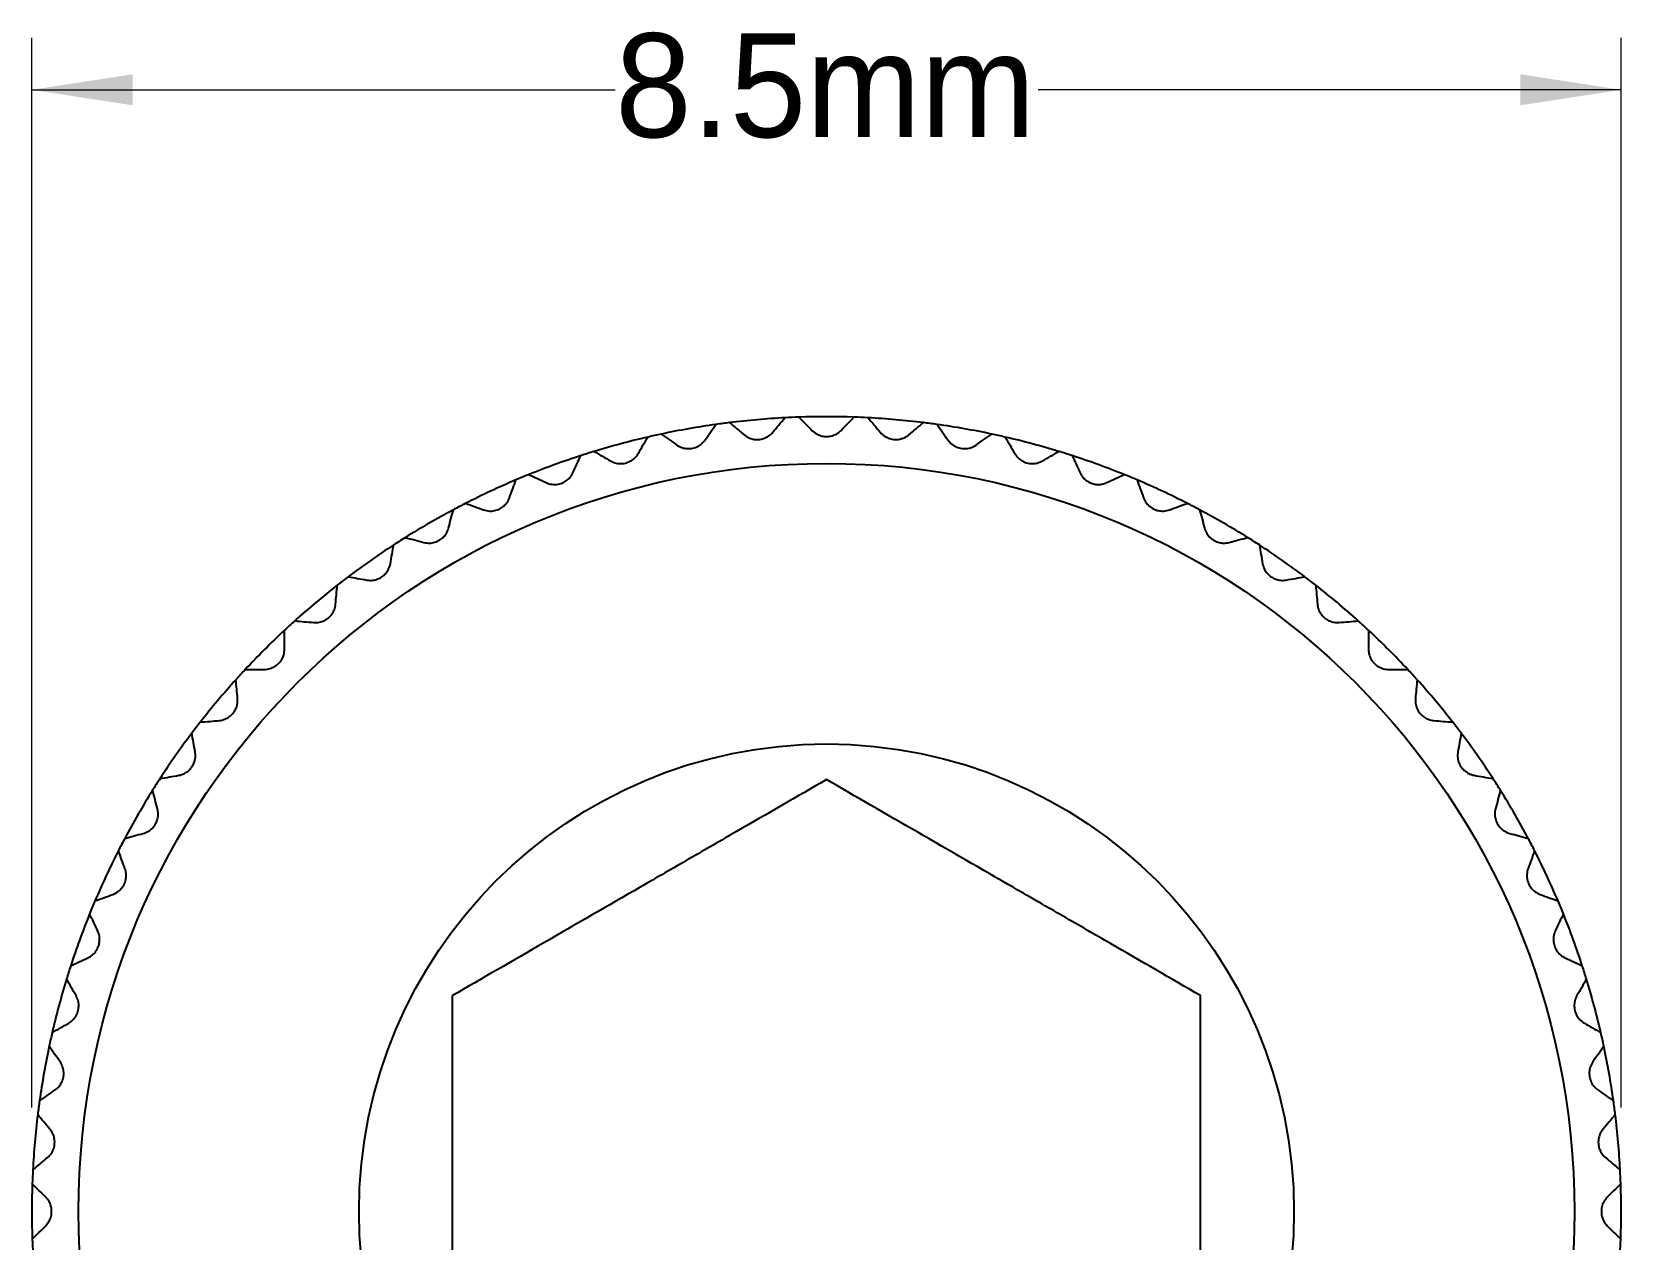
# Model space of a CAD drawing. Header units: millimetres. Extents: x 1.1 to 47.7, y 1.1 to 36.6.
# Drawn here: x 6.43 to 14.93, y 16.63 to 23.08 of the extents above; entities that cross this region are included whole.
import ezdxf

# ---------------------------------------------------------------- set-up
doc = ezdxf.new("R2010")
doc.units = ezdxf.units.MM
doc.header["$LTSCALE"] = 0.17487
doc.linetypes.add('SLD-Solid', pattern=[0])
doc.styles.add('SLDTEXTSTYLE0', font='ARIAL.TTF', dxfattribs={"width": 0.948})
doc.dimstyles.new('SLDDIMSTYLE1', dxfattribs={"dimtxt": 0.538946, "dimasz": 0.538946, "dimexe": 0, "dimexo": 0.0625, "dimgap": 0.134737, "dimtad": 0, "dimtih": 1, "dimtoh": 1, "dimdec": 3, "dimrnd": 1e-09, "dimzin": 12, "dimdsep": 46, "dimtxsty": 'SLDTEXTSTYLE0', "dimsah": 1, "dimcen": 0.09, "dimadec": 0, "dimazin": 3, "dimtfac": 1, "dimtdec": 3, "dimtofl": 0, "dimtmove": 0, "dimatfit": 3, "dimfxl": 0, "dimfrac": 2, "dimtolj": 1, "dimtzin": 12, "dimarcsym": 0})

# ---------------------------------------------------------------- blocks, each defined once
blk = doc.blocks.new('_D_1')
at = {"color": 7, "linetype": 'SLD-Solid', "lineweight": 0}
for p, q in [((6.4261, 17.3291), (6.4261, 23.0497)), ((14.9261, 17.3291), (14.9261, 23.0497)), ((6.4261, 22.7721), (9.546, 22.7721)), ((14.9261, 22.7721), (11.808, 22.7721))]:
    blk.add_line(p, q, dxfattribs=at)
at = {"color": 7, "linetype": 'SLD-Solid', "lineweight": 18}
for points in [[(6.4261, 22.7721), (6.965, 22.6892), (6.965, 22.855)], [(14.9261, 22.7721), (14.3871, 22.855), (14.3871, 22.6892)]]:
    blk.add_solid(points, dxfattribs=at)
at = {"color": 7, "linetype": 'SLD-Solid', "lineweight": 18, "insert": (9.546, 23.074), "char_height": 0.55521, "attachment_point": 1, "style": 'SLDTEXTSTYLE0'}
blk.add_mtext('8.5mm', dxfattribs=at)

msp = doc.modelspace()

# ---------------------------------------------------------------- linework, layer by layer
at = {"color": 7, "linetype": 'SLD-Solid', "lineweight": 25}
for radius in [4, 2.5]:
    msp.add_circle((10.6761, 16.7739), radius, dxfattribs=at)
for start, end in [(93, 97), (92, 93), (88, 92), (87, 88), (83, 87), (103, 107), (102, 103), (98, 102), (97, 98), (82, 83), (78, 82), (77, 78), (73, 77), (107, 108), (72, 73), (108, 112), (68, 72), (113, 117), (112, 113), (67, 68), (63, 67), (118, 122), (117, 118), (62, 63), (58, 62), (123, 127), (122, 123), (57, 58), (53, 57), (127, 128), (52, 53), (128, 132), (48, 52), (132, 133), (47, 48), (133, 137), (43, 47), (137, 138), (42, 43), (138, 142), (38, 42), (142, 143), (37, 38), (143, 147), (33, 37), (147, 148), (32, 33), (148, 152), (28, 32), (153, 157), (152, 153), (27, 28), (23, 27), (158, 162), (157, 158), (22, 23), (18, 22), (162, 163), (17, 18), (163, 167), (13, 17), (167, 168), (12, 13), (168, 172), (8, 12), (172, 173), (7, 8), (173, 177), (3, 7), (178, 182), (177, 178), (2, 3), (358, 2), (182, 183), (357, 358)]:
    msp.add_arc((10.6761, 16.7739), 4.25, start, end, dxfattribs=at)
for points in [[(10.3881, 20.94), (10.41, 20.9661), (10.4319, 20.9921), (10.4536, 21.0181)], [(10.5277, 21.0213), (10.5517, 20.9973), (10.5757, 20.9733), (10.5998, 20.9492)], [(10.7523, 20.9492), (10.7764, 20.9733), (10.8004, 20.9973), (10.8244, 21.0213)], [(10.8985, 21.0181), (10.9203, 20.9921), (10.9421, 20.9661), (10.964, 20.94)], [(9.6691, 20.8267), (9.6861, 20.8562), (9.7031, 20.8856), (9.72, 20.915)], [(9.7924, 20.931), (9.8202, 20.9116), (9.848, 20.8921), (9.8759, 20.8725)], [(10.0261, 20.899), (10.0457, 20.9269), (10.0651, 20.9548), (10.0846, 20.9825)], [(10.1581, 20.9922), (10.1841, 20.9704), (10.2101, 20.9486), (10.2362, 20.9267)], [(11.1159, 20.9267), (11.142, 20.9486), (11.1681, 20.9704), (11.194, 20.9922)], [(11.2676, 20.9825), (11.287, 20.9548), (11.3065, 20.9269), (11.326, 20.899)], [(11.4762, 20.8725), (11.5041, 20.8921), (11.5319, 20.9116), (11.5597, 20.931)], [(11.6321, 20.915), (11.6491, 20.8856), (11.666, 20.8562), (11.6831, 20.8267)], [(9.4335, 20.8382), (9.4628, 20.8212), (9.4923, 20.8042), (9.5218, 20.7872)], [(11.8304, 20.7872), (11.8599, 20.8042), (11.8893, 20.8212), (11.9186, 20.8382)], [(9.3197, 20.7235), (9.3341, 20.7544), (9.3484, 20.7852), (9.3627, 20.8159)], [(11.9894, 20.8159), (12.0037, 20.7852), (12.0181, 20.7544), (12.0325, 20.7235)], [(8.9806, 20.5902), (8.9923, 20.6223), (9.0039, 20.6542), (9.0155, 20.686)], [(9.084, 20.7144), (9.1147, 20.7001), (9.1455, 20.6857), (9.1764, 20.6713)], [(12.1758, 20.6713), (12.2066, 20.6857), (12.2374, 20.7001), (12.2681, 20.7144)], [(12.3367, 20.686), (12.3483, 20.6542), (12.3599, 20.6223), (12.3715, 20.5902)], [(8.6544, 20.428), (8.6633, 20.4609), (8.672, 20.4937), (8.6808, 20.5264)], [(8.7466, 20.5607), (8.7785, 20.5491), (8.8104, 20.5375), (8.8424, 20.5258)], [(12.5097, 20.5258), (12.5418, 20.5375), (12.5737, 20.5491), (12.6055, 20.5607)], [(12.6713, 20.5264), (12.6801, 20.4937), (12.6889, 20.4609), (12.6977, 20.428)], [(8.3437, 20.2378), (8.3496, 20.2714), (8.3555, 20.3049), (8.3614, 20.3382)], [(8.4239, 20.3781), (8.4566, 20.3693), (8.4895, 20.3605), (8.5224, 20.3517)], [(12.8298, 20.3517), (12.8627, 20.3605), (12.8955, 20.3693), (12.9282, 20.3781)], [(12.9908, 20.3382), (12.9967, 20.3049), (13.0026, 20.2714), (13.0085, 20.2378)], [(8.1184, 20.1681), (8.1517, 20.1622), (8.1852, 20.1563), (8.2187, 20.1504)], [(13.1334, 20.1504), (13.1669, 20.1563), (13.2004, 20.1622), (13.2338, 20.1681)], [(8.0506, 20.0214), (8.0536, 20.0553), (8.0566, 20.0892), (8.0595, 20.1229)], [(13.2926, 20.1229), (13.2956, 20.0892), (13.2985, 20.0553), (13.3015, 20.0214)], [(7.8323, 19.9323), (7.866, 19.9293), (7.8999, 19.9263), (7.9338, 19.9234)], [(13.4183, 19.9234), (13.4523, 19.9263), (13.4861, 19.9293), (13.5199, 19.9323)], [(7.7776, 19.7802), (7.7776, 19.8143), (7.7776, 19.8483), (7.7776, 19.8821)], [(13.5746, 19.8821), (13.5746, 19.8483), (13.5746, 19.8143), (13.5746, 19.7802)], [(7.5678, 19.6724), (7.6017, 19.6724), (7.6357, 19.6724), (7.6698, 19.6724)], [(13.6824, 19.6724), (13.7165, 19.6724), (13.7504, 19.6724), (13.7843, 19.6724)], [(7.5266, 19.5161), (7.5236, 19.5501), (7.5207, 19.5839), (7.5177, 19.6177)], [(13.8344, 19.6177), (13.8315, 19.5839), (13.8285, 19.5501), (13.8256, 19.5161)], [(7.327, 19.3904), (7.3608, 19.3934), (7.3946, 19.3964), (7.4286, 19.3993)], [(13.9236, 19.3993), (13.9575, 19.3964), (13.9914, 19.3934), (14.0251, 19.3904)], [(7.2996, 19.2312), (7.2937, 19.2648), (7.2878, 19.2982), (7.2819, 19.3316)], [(14.0703, 19.3316), (14.0644, 19.2982), (14.0585, 19.2648), (14.0526, 19.2312)], [(7.1117, 19.0886), (7.1451, 19.0945), (7.1786, 19.1004), (7.2121, 19.1063)], [(14.14, 19.1063), (14.1736, 19.1004), (14.207, 19.0945), (14.2404, 19.0886)], [(7.0982, 18.9276), (7.0894, 18.9605), (7.0806, 18.9933), (7.0719, 19.026)], [(14.2803, 19.026), (14.2715, 18.9933), (14.2627, 18.9605), (14.2539, 18.9276)], [(6.9235, 18.7691), (6.9563, 18.7779), (6.9891, 18.7867), (7.022, 18.7955)], [(14.3301, 18.7955), (14.363, 18.7867), (14.3959, 18.7779), (14.4286, 18.7691)], [(6.9242, 18.6076), (6.9125, 18.6396), (6.9009, 18.6715), (6.8893, 18.7033)], [(14.4628, 18.7033), (14.4513, 18.6715), (14.4396, 18.6396), (14.428, 18.6076)], [(6.7639, 18.4345), (6.7958, 18.4461), (6.8277, 18.4577), (6.8597, 18.4694)], [(14.4924, 18.4694), (14.5244, 18.4577), (14.5564, 18.4461), (14.5882, 18.4345)], [(6.7786, 18.2736), (6.7642, 18.3045), (6.7499, 18.3353), (6.7355, 18.366)], [(14.6166, 18.366), (14.6023, 18.3353), (14.5879, 18.3045), (14.5735, 18.2736)], [(6.6341, 18.0872), (6.6648, 18.1015), (6.6956, 18.1159), (6.7265, 18.1303)], [(14.6257, 18.1303), (14.6566, 18.1159), (14.6873, 18.1015), (14.7181, 18.0872)], [(6.6627, 17.9282), (6.6457, 17.9577), (6.6287, 17.9871), (6.6118, 18.0165)], [(14.7404, 18.0165), (14.7234, 17.9871), (14.7064, 17.9577), (14.6894, 17.9282)], [(6.535, 17.7299), (6.5643, 17.7469), (6.5938, 17.7639), (6.6233, 17.7809)], [(14.7289, 17.7809), (14.7584, 17.7639), (14.7878, 17.7469), (14.8171, 17.7299)], [(6.5774, 17.574), (6.5579, 17.6019), (6.5384, 17.6298), (6.5189, 17.6575)], [(14.8332, 17.6575), (14.8138, 17.6298), (14.7943, 17.6019), (14.7747, 17.574)], [(6.4674, 17.3654), (6.4952, 17.3848), (6.523, 17.4043), (6.5509, 17.4238)], [(14.8012, 17.4238), (14.8291, 17.4043), (14.857, 17.3848), (14.8847, 17.3654)], [(6.5233, 17.2137), (6.5014, 17.2398), (6.4795, 17.2659), (6.4577, 17.2918)], [(14.8944, 17.2918), (14.8726, 17.2659), (14.8508, 17.2398), (14.8289, 17.2137)], [(6.4319, 16.9963), (6.4579, 17.0181), (6.4839, 17.0399), (6.51, 17.0618)], [(14.8422, 17.0618), (14.8683, 17.0399), (14.8943, 17.0181), (14.9202, 16.9963)], [(6.5007, 16.8501), (6.4766, 16.8742), (6.4526, 16.8982), (6.4287, 16.9222)], [(14.9235, 16.9222), (14.8995, 16.8982), (14.8755, 16.8742), (14.8514, 16.8501)], [(6.4287, 16.6256), (6.4526, 16.6495), (6.4766, 16.6736), (6.5007, 16.6976)], [(14.8514, 16.6976), (14.8755, 16.6736), (14.8995, 16.6495), (14.9235, 16.6256)]]:
    msp.add_open_spline(points, degree=3, dxfattribs=at)
for points, knots in [([(10.2362, 20.9267), (10.2439, 20.9202), (10.253, 20.9145), (10.2632, 20.9101), (10.2714, 20.9066), (10.2806, 20.9039), (10.2901, 20.9026), (10.2997, 20.9012), (10.31, 20.9011), (10.3198, 20.9024), (10.3283, 20.9035), (10.3368, 20.9058), (10.3445, 20.9088), (10.3524, 20.9118), (10.3597, 20.9157), (10.3662, 20.9202), (10.3748, 20.926), (10.3821, 20.9328), (10.3881, 20.94)], [0.0000003188, 0.0000003188, 0.0000003188, 0.0000003188, 0.000037434, 0.000037434, 0.000037434, 0.0000670529, 0.0000670529, 0.0000670529, 0.000096978, 0.000096978, 0.000096978, 0.0001227842, 0.0001227842, 0.0001227842, 0.0001490688, 0.0001490688, 0.0001490688, 0.0001836214, 0.0001836214, 0.0001836214, 0.0001836214]), ([(10.5998, 20.9492), (10.6069, 20.9421), (10.6155, 20.9356), (10.6253, 20.9303), (10.6332, 20.9261), (10.642, 20.9227), (10.6514, 20.9205), (10.6608, 20.9183), (10.671, 20.9173), (10.681, 20.9177), (10.6896, 20.9181), (10.6982, 20.9196), (10.7061, 20.9219), (10.7143, 20.9243), (10.7219, 20.9276), (10.7288, 20.9314), (10.7378, 20.9365), (10.7457, 20.9426), (10.7523, 20.9492)], [0.0000003454, 0.0000003454, 0.0000003454, 0.0000003454, 0.0000374427, 0.0000374427, 0.0000374427, 0.0000670645, 0.0000670645, 0.0000670645, 0.0000969927, 0.0000969927, 0.0000969927, 0.0001228, 0.0001228, 0.0001228, 0.0001490832, 0.0001490832, 0.0001490832, 0.0001836486, 0.0001836486, 0.0001836486, 0.0001836486]), ([(10.964, 20.94), (10.9705, 20.9323), (10.9784, 20.925), (10.9878, 20.9189), (10.9952, 20.9141), (11.0038, 20.9099), (11.0129, 20.9069), (11.0221, 20.9038), (11.0322, 20.902), (11.0421, 20.9016), (11.0507, 20.9012), (11.0594, 20.9019), (11.0676, 20.9035), (11.0759, 20.9052), (11.0838, 20.9078), (11.0909, 20.911), (11.1004, 20.9152), (11.1087, 20.9207), (11.1159, 20.9267)], [0.0000003181, 0.0000003181, 0.0000003181, 0.0000003181, 0.0000374338, 0.0000374338, 0.0000374338, 0.0000670526, 0.0000670526, 0.0000670526, 0.0000969776, 0.0000969776, 0.0000969776, 0.0001227839, 0.0001227839, 0.0001227839, 0.0001490685, 0.0001490685, 0.0001490685, 0.0001836207, 0.0001836207, 0.0001836207, 0.0001836207]), ([(9.5218, 20.7872), (9.5305, 20.7822), (9.5404, 20.7781), (9.5513, 20.7756), (9.56, 20.7735), (9.5694, 20.7725), (9.579, 20.7728), (9.5887, 20.7731), (9.5988, 20.7748), (9.6083, 20.7778), (9.6165, 20.7804), (9.6245, 20.7841), (9.6315, 20.7884), (9.6388, 20.7928), (9.6453, 20.7979), (9.651, 20.8034), (9.6584, 20.8106), (9.6644, 20.8186), (9.6691, 20.8267)], [0.0000002818, 0.0000002818, 0.0000002818, 0.0000002818, 0.0000374219, 0.0000374219, 0.0000374219, 0.0000670368, 0.0000670368, 0.0000670368, 0.0000969576, 0.0000969576, 0.0000969576, 0.0001227625, 0.0001227625, 0.0001227625, 0.000149049, 0.000149049, 0.000149049, 0.0001835837, 0.0001835837, 0.0001835837, 0.0001835837]), ([(9.8759, 20.8725), (9.8842, 20.8668), (9.8937, 20.8618), (9.9043, 20.8584), (9.9128, 20.8556), (9.9221, 20.8538), (9.9317, 20.8532), (9.9414, 20.8527), (9.9516, 20.8535), (9.9613, 20.8556), (9.9697, 20.8575), (9.978, 20.8605), (9.9854, 20.8641), (9.993, 20.8679), (10, 20.8724), (10.0061, 20.8774), (10.014, 20.8839), (10.0207, 20.8913), (10.0261, 20.899)], [0.000000298, 0.000000298, 0.000000298, 0.000000298, 0.0000374272, 0.0000374272, 0.0000374272, 0.0000670438, 0.0000670438, 0.0000670438, 0.0000969665, 0.0000969665, 0.0000969665, 0.000122772, 0.000122772, 0.000122772, 0.0001490577, 0.0001490577, 0.0001490577, 0.0001836002, 0.0001836002, 0.0001836002, 0.0001836002]), ([(11.326, 20.899), (11.3318, 20.8908), (11.3391, 20.8829), (11.3479, 20.876), (11.3549, 20.8705), (11.363, 20.8656), (11.3718, 20.8618), (11.3807, 20.858), (11.3906, 20.8552), (11.4005, 20.8539), (11.409, 20.8528), (11.4178, 20.8528), (11.426, 20.8537), (11.4344, 20.8546), (11.4425, 20.8565), (11.4499, 20.8591), (11.4597, 20.8625), (11.4685, 20.8672), (11.4762, 20.8725)], [0.0000002975, 0.0000002975, 0.0000002975, 0.0000002975, 0.000037427, 0.000037427, 0.000037427, 0.0000670436, 0.0000670436, 0.0000670436, 0.0000969662, 0.0000969662, 0.0000969662, 0.0001227717, 0.0001227717, 0.0001227717, 0.0001490574, 0.0001490574, 0.0001490574, 0.0001835997, 0.0001835997, 0.0001835997, 0.0001835997]), ([(11.6831, 20.8267), (11.6881, 20.818), (11.6947, 20.8094), (11.7028, 20.8018), (11.7093, 20.7957), (11.717, 20.7901), (11.7255, 20.7856), (11.734, 20.781), (11.7436, 20.7774), (11.7533, 20.7753), (11.7617, 20.7734), (11.7704, 20.7726), (11.7787, 20.7728), (11.7872, 20.773), (11.7954, 20.7742), (11.8031, 20.7761), (11.8131, 20.7786), (11.8223, 20.7825), (11.8304, 20.7872)], [0.0000002815, 0.0000002815, 0.0000002815, 0.0000002815, 0.0000374218, 0.0000374218, 0.0000374218, 0.0000670366, 0.0000670366, 0.0000670366, 0.0000969574, 0.0000969574, 0.0000969574, 0.0001227623, 0.0001227623, 0.0001227623, 0.0001490488, 0.0001490488, 0.0001490488, 0.0001835833, 0.0001835833, 0.0001835833, 0.0001835833]), ([(9.1764, 20.6713), (9.1855, 20.6671), (9.1958, 20.6639), (9.2068, 20.6623), (9.2156, 20.6611), (9.2251, 20.6609), (9.2347, 20.662), (9.2443, 20.6631), (9.2542, 20.6657), (9.2634, 20.6695), (9.2714, 20.6728), (9.279, 20.6772), (9.2856, 20.6821), (9.2925, 20.6871), (9.2985, 20.6928), (9.3037, 20.6987), (9.3104, 20.7066), (9.3157, 20.715), (9.3197, 20.7235)], [0.0000002693, 0.0000002693, 0.0000002693, 0.0000002693, 0.0000374178, 0.0000374178, 0.0000374178, 0.0000670313, 0.0000670313, 0.0000670313, 0.0000969506, 0.0000969506, 0.0000969506, 0.000122755, 0.000122755, 0.000122755, 0.0001490422, 0.0001490422, 0.0001490422, 0.0001835708, 0.0001835708, 0.0001835708, 0.0001835708]), ([(12.0325, 20.7235), (12.0367, 20.7144), (12.0425, 20.7053), (12.05, 20.697), (12.0559, 20.6904), (12.0631, 20.6841), (12.0711, 20.6788), (12.0792, 20.6735), (12.0885, 20.6691), (12.098, 20.6662), (12.1062, 20.6636), (12.1148, 20.662), (12.1231, 20.6615), (12.1315, 20.6609), (12.1398, 20.6614), (12.1476, 20.6626), (12.1578, 20.6643), (12.1673, 20.6674), (12.1758, 20.6713)], [0.000000269, 0.000000269, 0.000000269, 0.000000269, 0.0000374177, 0.0000374177, 0.0000374177, 0.0000670312, 0.0000670312, 0.0000670312, 0.0000969505, 0.0000969505, 0.0000969505, 0.0001227549, 0.0001227549, 0.0001227549, 0.0001490421, 0.0001490421, 0.0001490421, 0.0001835706, 0.0001835706, 0.0001835706, 0.0001835706]), ([(8.8424, 20.5258), (8.8518, 20.5224), (8.8624, 20.52), (8.8735, 20.5195), (8.8824, 20.519), (8.8919, 20.5196), (8.9013, 20.5216), (8.9108, 20.5236), (8.9205, 20.527), (8.9293, 20.5316), (8.9369, 20.5356), (8.9441, 20.5405), (8.9503, 20.546), (8.9567, 20.5516), (8.9622, 20.5578), (8.9668, 20.5642), (8.9729, 20.5726), (8.9774, 20.5814), (8.9806, 20.5902)], [0.0000002597, 0.0000002597, 0.0000002597, 0.0000002597, 0.0000374147, 0.0000374147, 0.0000374147, 0.0000670271, 0.0000670271, 0.0000670271, 0.0000969453, 0.0000969453, 0.0000969453, 0.0001227494, 0.0001227494, 0.0001227494, 0.000149037, 0.000149037, 0.000149037, 0.000183561, 0.000183561, 0.000183561, 0.000183561]), ([(12.3715, 20.5902), (12.375, 20.5808), (12.38, 20.5712), (12.3867, 20.5623), (12.392, 20.5552), (12.3986, 20.5483), (12.4062, 20.5424), (12.4138, 20.5364), (12.4226, 20.5312), (12.4318, 20.5274), (12.4398, 20.5241), (12.4482, 20.5218), (12.4564, 20.5206), (12.4648, 20.5193), (12.4731, 20.519), (12.4809, 20.5196), (12.4912, 20.5204), (12.5009, 20.5226), (12.5097, 20.5258)], [0.0000002595, 0.0000002595, 0.0000002595, 0.0000002595, 0.0000374146, 0.0000374146, 0.0000374146, 0.000067027, 0.000067027, 0.000067027, 0.0000969452, 0.0000969452, 0.0000969452, 0.0001227493, 0.0001227493, 0.0001227493, 0.0001490369, 0.0001490369, 0.0001490369, 0.0001835609, 0.0001835609, 0.0001835609, 0.0001835609]), ([(8.5224, 20.3517), (8.5321, 20.3491), (8.5428, 20.3477), (8.5539, 20.3481), (8.5628, 20.3484), (8.5722, 20.3499), (8.5814, 20.3526), (8.5907, 20.3554), (8.6, 20.3597), (8.6084, 20.365), (8.6157, 20.3697), (8.6224, 20.3753), (8.6281, 20.3812), (8.634, 20.3874), (8.639, 20.394), (8.643, 20.4008), (8.6483, 20.4097), (8.652, 20.4189), (8.6544, 20.428)], [0.0000002526, 0.0000002526, 0.0000002526, 0.0000002526, 0.0000374124, 0.0000374124, 0.0000374124, 0.000067024, 0.000067024, 0.000067024, 0.0000969414, 0.0000969414, 0.0000969414, 0.0001227452, 0.0001227452, 0.0001227452, 0.0001490332, 0.0001490332, 0.0001490332, 0.0001835538, 0.0001835538, 0.0001835538, 0.0001835538]), ([(12.6977, 20.428), (12.7003, 20.4182), (12.7045, 20.4083), (12.7104, 20.3988), (12.7151, 20.3913), (12.721, 20.3838), (12.728, 20.3773), (12.7351, 20.3706), (12.7435, 20.3647), (12.7523, 20.3601), (12.7599, 20.3561), (12.7681, 20.3531), (12.7762, 20.3511), (12.7844, 20.3491), (12.7926, 20.3481), (12.8005, 20.348), (12.8108, 20.3479), (12.8207, 20.3493), (12.8298, 20.3517)], [0.0000002524, 0.0000002524, 0.0000002524, 0.0000002524, 0.0000374123, 0.0000374123, 0.0000374123, 0.000067024, 0.000067024, 0.000067024, 0.0000969413, 0.0000969413, 0.0000969413, 0.0001227451, 0.0001227451, 0.0001227451, 0.0001490332, 0.0001490332, 0.0001490332, 0.0001835537, 0.0001835537, 0.0001835537, 0.0001835537]), ([(8.2187, 20.1504), (8.2286, 20.1486), (8.2394, 20.1482), (8.2505, 20.1495), (8.2593, 20.1506), (8.2686, 20.1529), (8.2775, 20.1565), (8.2865, 20.1601), (8.2954, 20.1651), (8.3033, 20.1712), (8.3101, 20.1764), (8.3163, 20.1826), (8.3215, 20.189), (8.3268, 20.1956), (8.3312, 20.2027), (8.3346, 20.2098), (8.3391, 20.2191), (8.342, 20.2286), (8.3437, 20.2378)], [0.0000002477, 0.0000002477, 0.0000002477, 0.0000002477, 0.0000374108, 0.0000374108, 0.0000374108, 0.0000670219, 0.0000670219, 0.0000670219, 0.0000969387, 0.0000969387, 0.0000969387, 0.0001227423, 0.0001227423, 0.0001227423, 0.0001490306, 0.0001490306, 0.0001490306, 0.0001835488, 0.0001835488, 0.0001835488, 0.0001835488]), ([(13.0085, 20.2378), (13.0102, 20.2279), (13.0135, 20.2177), (13.0185, 20.2077), (13.0226, 20.1998), (13.0279, 20.1919), (13.0343, 20.1847), (13.0407, 20.1775), (13.0486, 20.1708), (13.0569, 20.1655), (13.0642, 20.1609), (13.0721, 20.1572), (13.0799, 20.1545), (13.088, 20.1518), (13.0961, 20.1501), (13.1039, 20.1493), (13.1142, 20.1483), (13.1242, 20.1488), (13.1334, 20.1504)], [0.0000002476, 0.0000002476, 0.0000002476, 0.0000002476, 0.0000374107, 0.0000374107, 0.0000374107, 0.0000670219, 0.0000670219, 0.0000670219, 0.0000969387, 0.0000969387, 0.0000969387, 0.0001227423, 0.0001227423, 0.0001227423, 0.0001490306, 0.0001490306, 0.0001490306, 0.0001835488, 0.0001835488, 0.0001835488, 0.0001835488]), ([(7.9338, 19.9234), (7.9438, 19.9225), (7.9546, 19.923), (7.9655, 19.9253), (7.9742, 19.9271), (7.9832, 19.9302), (7.9918, 19.9345), (8.0005, 19.9389), (8.0089, 19.9447), (8.0162, 19.9514), (8.0226, 19.9573), (8.0282, 19.9639), (8.0328, 19.9708), (8.0375, 19.9779), (8.0413, 19.9853), (8.0441, 19.9927), (8.0477, 20.0023), (8.0498, 20.0121), (8.0506, 20.0214)], [0.0000002449, 0.0000002449, 0.0000002449, 0.0000002449, 0.0000374098, 0.0000374098, 0.0000374098, 0.0000670207, 0.0000670207, 0.0000670207, 0.0000969371, 0.0000969371, 0.0000969371, 0.0001227407, 0.0001227407, 0.0001227407, 0.0001490291, 0.0001490291, 0.0001490291, 0.0001835459, 0.0001835459, 0.0001835459, 0.0001835459]), ([(13.3015, 20.0214), (13.3024, 20.0114), (13.3047, 20.0008), (13.3089, 19.9905), (13.3122, 19.9822), (13.3168, 19.9739), (13.3226, 19.9662), (13.3284, 19.9584), (13.3356, 19.9511), (13.3435, 19.9451), (13.3503, 19.9399), (13.3579, 19.9355), (13.3654, 19.9321), (13.3732, 19.9287), (13.3812, 19.9263), (13.3889, 19.9248), (13.399, 19.9229), (13.409, 19.9226), (13.4183, 19.9234)], [0.0000002448, 0.0000002448, 0.0000002448, 0.0000002448, 0.0000374098, 0.0000374098, 0.0000374098, 0.0000670206, 0.0000670206, 0.0000670206, 0.0000969371, 0.0000969371, 0.0000969371, 0.0001227406, 0.0001227406, 0.0001227406, 0.000149029, 0.000149029, 0.000149029, 0.0001835459, 0.0001835459, 0.0001835459, 0.0001835459]), ([(7.6698, 19.6724), (7.6798, 19.6724), (7.6905, 19.6738), (7.7012, 19.6771), (7.7097, 19.6797), (7.7184, 19.6835), (7.7266, 19.6886), (7.7348, 19.6937), (7.7427, 19.7002), (7.7494, 19.7075), (7.7552, 19.7139), (7.7603, 19.721), (7.7643, 19.7283), (7.7683, 19.7357), (7.7714, 19.7434), (7.7735, 19.751), (7.7763, 19.7609), (7.7776, 19.7708), (7.7776, 19.7802)], [0.0000002439, 0.0000002439, 0.0000002439, 0.0000002439, 0.0000374095, 0.0000374095, 0.0000374095, 0.0000670202, 0.0000670202, 0.0000670202, 0.0000969366, 0.0000969366, 0.0000969366, 0.0001227401, 0.0001227401, 0.0001227401, 0.0001490286, 0.0001490286, 0.0001490286, 0.000183545, 0.000183545, 0.000183545, 0.000183545]), ([(13.5746, 19.7802), (13.5746, 19.7701), (13.576, 19.7595), (13.5792, 19.7488), (13.5818, 19.7403), (13.5857, 19.7316), (13.5907, 19.7234), (13.5958, 19.7152), (13.6024, 19.7072), (13.6097, 19.7005), (13.6161, 19.6947), (13.6232, 19.6897), (13.6305, 19.6857), (13.6379, 19.6816), (13.6456, 19.6785), (13.6532, 19.6764), (13.6631, 19.6736), (13.673, 19.6724), (13.6824, 19.6724)], [0.0000002439, 0.0000002439, 0.0000002439, 0.0000002439, 0.0000374095, 0.0000374095, 0.0000374095, 0.0000670202, 0.0000670202, 0.0000670202, 0.0000969366, 0.0000969366, 0.0000969366, 0.0001227401, 0.0001227401, 0.0001227401, 0.0001490286, 0.0001490286, 0.0001490286, 0.000183545, 0.000183545, 0.000183545, 0.000183545]), ([(7.4286, 19.3993), (7.4386, 19.4002), (7.4491, 19.4026), (7.4595, 19.4067), (7.4677, 19.4101), (7.4761, 19.4146), (7.4838, 19.4204), (7.4915, 19.4262), (7.4988, 19.4334), (7.5049, 19.4413), (7.5101, 19.4481), (7.5145, 19.4557), (7.5178, 19.4633), (7.5213, 19.471), (7.5237, 19.479), (7.5251, 19.4867), (7.527, 19.4968), (7.5274, 19.5068), (7.5266, 19.5161)], [0.0000002448, 0.0000002448, 0.0000002448, 0.0000002448, 0.0000374098, 0.0000374098, 0.0000374098, 0.0000670206, 0.0000670206, 0.0000670206, 0.0000969371, 0.0000969371, 0.0000969371, 0.0001227406, 0.0001227406, 0.0001227406, 0.000149029, 0.000149029, 0.000149029, 0.0001835459, 0.0001835459, 0.0001835459, 0.0001835459]), ([(13.8256, 19.5161), (13.8247, 19.5061), (13.8252, 19.4954), (13.8275, 19.4844), (13.8293, 19.4757), (13.8324, 19.4667), (13.8367, 19.4581), (13.8411, 19.4495), (13.8469, 19.441), (13.8536, 19.4337), (13.8595, 19.4274), (13.8661, 19.4217), (13.873, 19.4171), (13.88, 19.4124), (13.8875, 19.4087), (13.8948, 19.4059), (13.9045, 19.4022), (13.9142, 19.4001), (13.9236, 19.3993)], [0.0000002449, 0.0000002449, 0.0000002449, 0.0000002449, 0.0000374098, 0.0000374098, 0.0000374098, 0.0000670207, 0.0000670207, 0.0000670207, 0.0000969371, 0.0000969371, 0.0000969371, 0.0001227407, 0.0001227407, 0.0001227407, 0.0001490291, 0.0001490291, 0.0001490291, 0.0001835459, 0.0001835459, 0.0001835459, 0.0001835459]), ([(7.2121, 19.1063), (7.222, 19.108), (7.2323, 19.1113), (7.2422, 19.1164), (7.2502, 19.1204), (7.2581, 19.1257), (7.2652, 19.1321), (7.2725, 19.1386), (7.2791, 19.1464), (7.2844, 19.1548), (7.2891, 19.162), (7.2928, 19.1699), (7.2955, 19.1778), (7.2982, 19.1858), (7.2999, 19.1939), (7.3007, 19.2018), (7.3017, 19.212), (7.3012, 19.222), (7.2996, 19.2312)], [0.0000002476, 0.0000002476, 0.0000002476, 0.0000002476, 0.0000374107, 0.0000374107, 0.0000374107, 0.0000670219, 0.0000670219, 0.0000670219, 0.0000969387, 0.0000969387, 0.0000969387, 0.0001227423, 0.0001227423, 0.0001227423, 0.0001490306, 0.0001490306, 0.0001490306, 0.0001835488, 0.0001835488, 0.0001835488, 0.0001835488]), ([(14.0526, 19.2312), (14.0508, 19.2213), (14.0504, 19.2105), (14.0517, 19.1995), (14.0528, 19.1906), (14.0551, 19.1814), (14.0586, 19.1725), (14.0622, 19.1635), (14.0673, 19.1545), (14.0734, 19.1467), (14.0786, 19.1398), (14.0847, 19.1336), (14.0912, 19.1284), (14.0978, 19.1231), (14.1049, 19.1188), (14.112, 19.1153), (14.1213, 19.1109), (14.1308, 19.1079), (14.14, 19.1063)], [0.0000002477, 0.0000002477, 0.0000002477, 0.0000002477, 0.0000374108, 0.0000374108, 0.0000374108, 0.0000670219, 0.0000670219, 0.0000670219, 0.0000969387, 0.0000969387, 0.0000969387, 0.0001227423, 0.0001227423, 0.0001227423, 0.0001490306, 0.0001490306, 0.0001490306, 0.0001835488, 0.0001835488, 0.0001835488, 0.0001835488]), ([(10.6761, 19.0833), (10.5198, 18.9931), (10.36, 18.9008), (10.1118, 18.7575), (10.0276, 18.7089), (9.8556, 18.6096), (9.7671, 18.5585), (9.5052, 18.4073), (9.3335, 18.3082), (8.9951, 18.1128), (8.8333, 18.0193), (8.6761, 17.9286)], [0, 0, 0, 0, 0.25, 0.25, 0.375, 0.375, 0.5, 0.5, 0.75, 0.75, 1, 1, 1, 1]), ([(12.6761, 17.9286), (12.5198, 18.0188), (12.36, 18.1111), (12.1118, 18.2544), (12.0276, 18.303), (11.8556, 18.4023), (11.7671, 18.4534), (11.5052, 18.6046), (11.3335, 18.7037), (10.9951, 18.8991), (10.8333, 18.9925), (10.6761, 19.0833)], [0, 0, 0, 0, 0.25, 0.25, 0.375, 0.375, 0.5, 0.5, 0.75, 0.75, 1, 1, 1, 1]), ([(7.022, 18.7955), (7.0317, 18.7981), (7.0417, 18.8023), (7.0511, 18.8082), (7.0587, 18.8129), (7.0661, 18.8188), (7.0727, 18.8259), (7.0793, 18.8329), (7.0853, 18.8413), (7.0898, 18.8501), (7.0938, 18.8577), (7.0968, 18.8659), (7.0988, 18.874), (7.1008, 18.8822), (7.1018, 18.8905), (7.1019, 18.8983), (7.102, 18.9087), (7.1007, 18.9185), (7.0982, 18.9276)], [0.0000002524, 0.0000002524, 0.0000002524, 0.0000002524, 0.0000374123, 0.0000374123, 0.0000374123, 0.000067024, 0.000067024, 0.000067024, 0.0000969413, 0.0000969413, 0.0000969413, 0.0001227451, 0.0001227451, 0.0001227451, 0.0001490332, 0.0001490332, 0.0001490332, 0.0001835537, 0.0001835537, 0.0001835537, 0.0001835537]), ([(14.2539, 18.9276), (14.2513, 18.9179), (14.2499, 18.9072), (14.2503, 18.896), (14.2506, 18.8871), (14.252, 18.8777), (14.2548, 18.8685), (14.2576, 18.8592), (14.2619, 18.8499), (14.2672, 18.8415), (14.2719, 18.8343), (14.2774, 18.8276), (14.2834, 18.8218), (14.2895, 18.816), (14.2962, 18.811), (14.303, 18.807), (14.3118, 18.8017), (14.3211, 18.7979), (14.3301, 18.7955)], [0.0000002526, 0.0000002526, 0.0000002526, 0.0000002526, 0.0000374124, 0.0000374124, 0.0000374124, 0.000067024, 0.000067024, 0.000067024, 0.0000969414, 0.0000969414, 0.0000969414, 0.0001227452, 0.0001227452, 0.0001227452, 0.0001490332, 0.0001490332, 0.0001490332, 0.0001835538, 0.0001835538, 0.0001835538, 0.0001835538]), ([(6.8597, 18.4694), (6.8692, 18.4728), (6.8787, 18.4778), (6.8876, 18.4845), (6.8947, 18.4898), (6.9016, 18.4964), (6.9076, 18.504), (6.9135, 18.5116), (6.9188, 18.5204), (6.9225, 18.5296), (6.9258, 18.5376), (6.9281, 18.546), (6.9294, 18.5542), (6.9307, 18.5626), (6.9309, 18.5709), (6.9304, 18.5787), (6.9296, 18.589), (6.9274, 18.5988), (6.9242, 18.6076)], [0.0000002595, 0.0000002595, 0.0000002595, 0.0000002595, 0.0000374146, 0.0000374146, 0.0000374146, 0.000067027, 0.000067027, 0.000067027, 0.0000969452, 0.0000969452, 0.0000969452, 0.0001227493, 0.0001227493, 0.0001227493, 0.0001490369, 0.0001490369, 0.0001490369, 0.0001835609, 0.0001835609, 0.0001835609, 0.0001835609]), ([(14.428, 18.6076), (14.4245, 18.5981), (14.4222, 18.5876), (14.4216, 18.5764), (14.4212, 18.5676), (14.4218, 18.5581), (14.4238, 18.5486), (14.4257, 18.5392), (14.4292, 18.5295), (14.4338, 18.5207), (14.4378, 18.5131), (14.4427, 18.5059), (14.4482, 18.4996), (14.4538, 18.4933), (14.46, 18.4877), (14.4664, 18.4831), (14.4747, 18.4771), (14.4836, 18.4726), (14.4924, 18.4694)], [0.0000002597, 0.0000002597, 0.0000002597, 0.0000002597, 0.0000374147, 0.0000374147, 0.0000374147, 0.0000670271, 0.0000670271, 0.0000670271, 0.0000969453, 0.0000969453, 0.0000969453, 0.0001227494, 0.0001227494, 0.0001227494, 0.000149037, 0.000149037, 0.000149037, 0.000183561, 0.000183561, 0.000183561, 0.000183561]), ([(6.7265, 18.1303), (6.7356, 18.1345), (6.7447, 18.1403), (6.753, 18.1478), (6.7596, 18.1537), (6.7658, 18.1609), (6.7711, 18.169), (6.7764, 18.1771), (6.7808, 18.1863), (6.7838, 18.1958), (6.7864, 18.204), (6.7879, 18.2126), (6.7885, 18.2209), (6.789, 18.2293), (6.7886, 18.2376), (6.7873, 18.2454), (6.7856, 18.2556), (6.7826, 18.2651), (6.7786, 18.2736)], [0.000000269, 0.000000269, 0.000000269, 0.000000269, 0.0000374177, 0.0000374177, 0.0000374177, 0.0000670312, 0.0000670312, 0.0000670312, 0.0000969505, 0.0000969505, 0.0000969505, 0.0001227549, 0.0001227549, 0.0001227549, 0.0001490421, 0.0001490421, 0.0001490421, 0.0001835706, 0.0001835706, 0.0001835706, 0.0001835706]), ([(14.5735, 18.2736), (14.5693, 18.2645), (14.5661, 18.2542), (14.5645, 18.2431), (14.5632, 18.2343), (14.563, 18.2248), (14.5642, 18.2153), (14.5653, 18.2056), (14.5679, 18.1957), (14.5717, 18.1865), (14.575, 18.1786), (14.5793, 18.171), (14.5842, 18.1643), (14.5892, 18.1575), (14.5949, 18.1514), (14.6009, 18.1463), (14.6087, 18.1395), (14.6172, 18.1342), (14.6257, 18.1303)], [0.0000002693, 0.0000002693, 0.0000002693, 0.0000002693, 0.0000374178, 0.0000374178, 0.0000374178, 0.0000670313, 0.0000670313, 0.0000670313, 0.0000969506, 0.0000969506, 0.0000969506, 0.000122755, 0.000122755, 0.000122755, 0.0001490422, 0.0001490422, 0.0001490422, 0.0001835708, 0.0001835708, 0.0001835708, 0.0001835708]), ([(6.6233, 17.7809), (6.632, 17.7859), (6.6405, 17.7925), (6.6481, 17.8006), (6.6542, 17.8071), (6.6598, 17.8148), (6.6644, 17.8233), (6.669, 17.8318), (6.6726, 17.8415), (6.6747, 17.8512), (6.6765, 17.8596), (6.6773, 17.8683), (6.6772, 17.8765), (6.677, 17.885), (6.6758, 17.8932), (6.6739, 17.9009), (6.6713, 17.9109), (6.6674, 17.9201), (6.6627, 17.9282)], [0.0000002815, 0.0000002815, 0.0000002815, 0.0000002815, 0.0000374218, 0.0000374218, 0.0000374218, 0.0000670366, 0.0000670366, 0.0000670366, 0.0000969574, 0.0000969574, 0.0000969574, 0.0001227623, 0.0001227623, 0.0001227623, 0.0001490488, 0.0001490488, 0.0001490488, 0.0001835833, 0.0001835833, 0.0001835833, 0.0001835833]), ([(8.6761, 15.6192), (8.6761, 15.7984), (8.6761, 15.987), (8.6761, 16.3723), (8.6761, 16.5717), (8.6761, 16.9774), (8.6761, 17.175), (8.6761, 17.562), (8.6761, 17.7499), (8.6761, 17.9286)], [0, 0, 0, 0, 0.25, 0.25, 0.5, 0.5, 0.75, 0.75, 1, 1, 1, 1]), ([(12.6761, 15.6192), (12.6761, 15.7984), (12.6761, 15.987), (12.6761, 16.3723), (12.6761, 16.5717), (12.6761, 16.9774), (12.6761, 17.175), (12.6761, 17.562), (12.6761, 17.7499), (12.6761, 17.9286)], [0, 0, 0, 0, 0.25, 0.25, 0.5, 0.5, 0.75, 0.75, 1, 1, 1, 1]), ([(14.6894, 17.9282), (14.6844, 17.9195), (14.6803, 17.9095), (14.6777, 17.8987), (14.6757, 17.89), (14.6747, 17.8805), (14.675, 17.8709), (14.6753, 17.8612), (14.677, 17.8511), (14.68, 17.8416), (14.6826, 17.8334), (14.6863, 17.8255), (14.6906, 17.8184), (14.6949, 17.8112), (14.7001, 17.8046), (14.7056, 17.799), (14.7128, 17.7916), (14.7207, 17.7856), (14.7289, 17.7809)], [0.0000002818, 0.0000002818, 0.0000002818, 0.0000002818, 0.0000374219, 0.0000374219, 0.0000374219, 0.0000670368, 0.0000670368, 0.0000670368, 0.0000969576, 0.0000969576, 0.0000969576, 0.0001227625, 0.0001227625, 0.0001227625, 0.000149049, 0.000149049, 0.000149049, 0.0001835837, 0.0001835837, 0.0001835837, 0.0001835837]), ([(6.5509, 17.4238), (6.5592, 17.4296), (6.5671, 17.4369), (6.574, 17.4457), (6.5795, 17.4527), (6.5844, 17.4608), (6.5882, 17.4697), (6.592, 17.4786), (6.5947, 17.4885), (6.596, 17.4983), (6.5971, 17.5068), (6.5972, 17.5156), (6.5963, 17.5238), (6.5954, 17.5322), (6.5935, 17.5403), (6.5909, 17.5478), (6.5875, 17.5575), (6.5828, 17.5663), (6.5774, 17.574)], [0.0000002975, 0.0000002975, 0.0000002975, 0.0000002975, 0.000037427, 0.000037427, 0.000037427, 0.0000670436, 0.0000670436, 0.0000670436, 0.0000969662, 0.0000969662, 0.0000969662, 0.0001227717, 0.0001227717, 0.0001227717, 0.0001490574, 0.0001490574, 0.0001490574, 0.0001835997, 0.0001835997, 0.0001835997, 0.0001835997]), ([(14.7747, 17.574), (14.769, 17.5658), (14.764, 17.5562), (14.7606, 17.5456), (14.7578, 17.5372), (14.7559, 17.5278), (14.7554, 17.5182), (14.7549, 17.5086), (14.7557, 17.4983), (14.7578, 17.4886), (14.7597, 17.4802), (14.7626, 17.472), (14.7663, 17.4646), (14.77, 17.457), (14.7746, 17.45), (14.7796, 17.4439), (14.7861, 17.4359), (14.7935, 17.4292), (14.8012, 17.4238)], [0.000000298, 0.000000298, 0.000000298, 0.000000298, 0.0000374272, 0.0000374272, 0.0000374272, 0.0000670438, 0.0000670438, 0.0000670438, 0.0000969665, 0.0000969665, 0.0000969665, 0.000122772, 0.000122772, 0.000122772, 0.0001490577, 0.0001490577, 0.0001490577, 0.0001836002, 0.0001836002, 0.0001836002, 0.0001836002]), ([(6.51, 17.0618), (6.5177, 17.0683), (6.5249, 17.0762), (6.531, 17.0856), (6.5359, 17.093), (6.5401, 17.1016), (6.5431, 17.1107), (6.5461, 17.1199), (6.548, 17.13), (6.5484, 17.1399), (6.5488, 17.1485), (6.5481, 17.1572), (6.5464, 17.1654), (6.5448, 17.1737), (6.5422, 17.1816), (6.539, 17.1888), (6.5347, 17.1982), (6.5293, 17.2066), (6.5233, 17.2137)], [0.0000003181, 0.0000003181, 0.0000003181, 0.0000003181, 0.0000374338, 0.0000374338, 0.0000374338, 0.0000670526, 0.0000670526, 0.0000670526, 0.0000969776, 0.0000969776, 0.0000969776, 0.0001227839, 0.0001227839, 0.0001227839, 0.0001490685, 0.0001490685, 0.0001490685, 0.0001836207, 0.0001836207, 0.0001836207, 0.0001836207]), ([(14.8289, 17.2137), (14.8224, 17.2061), (14.8166, 17.197), (14.8123, 17.1867), (14.8088, 17.1785), (14.8061, 17.1694), (14.8047, 17.1599), (14.8034, 17.1503), (14.8033, 17.14), (14.8046, 17.1302), (14.8057, 17.1216), (14.8079, 17.1132), (14.8109, 17.1054), (14.814, 17.0976), (14.8179, 17.0902), (14.8224, 17.0837), (14.8282, 17.0752), (14.835, 17.0679), (14.8422, 17.0618)], [0.0000003188, 0.0000003188, 0.0000003188, 0.0000003188, 0.000037434, 0.000037434, 0.000037434, 0.0000670529, 0.0000670529, 0.0000670529, 0.000096978, 0.000096978, 0.000096978, 0.0001227842, 0.0001227842, 0.0001227842, 0.0001490688, 0.0001490688, 0.0001490688, 0.0001836214, 0.0001836214, 0.0001836214, 0.0001836214]), ([(6.5007, 16.6976), (6.5078, 16.7047), (6.5144, 16.7133), (6.5196, 16.7231), (6.5238, 16.731), (6.5273, 16.7398), (6.5295, 16.7492), (6.5317, 16.7586), (6.5327, 16.7689), (6.5322, 16.7788), (6.5318, 16.7874), (6.5304, 16.796), (6.528, 16.804), (6.5257, 16.8121), (6.5224, 16.8197), (6.5186, 16.8266), (6.5135, 16.8356), (6.5074, 16.8435), (6.5007, 16.8501)], [0.0000003445, 0.0000003445, 0.0000003445, 0.0000003445, 0.0000374424, 0.0000374424, 0.0000374424, 0.0000670641, 0.0000670641, 0.0000670641, 0.0000969922, 0.0000969922, 0.0000969922, 0.0001227995, 0.0001227995, 0.0001227995, 0.0001490827, 0.0001490827, 0.0001490827, 0.0001836477, 0.0001836477, 0.0001836477, 0.0001836477]), ([(14.8514, 16.8501), (14.8443, 16.843), (14.8378, 16.8345), (14.8325, 16.8247), (14.8283, 16.8168), (14.8249, 16.8079), (14.8227, 16.7986), (14.8205, 16.7891), (14.8195, 16.7789), (14.8199, 16.769), (14.8203, 16.7604), (14.8218, 16.7518), (14.8241, 16.7438), (14.8265, 16.7357), (14.8297, 16.728), (14.8336, 16.7212), (14.8386, 16.7122), (14.8448, 16.7043), (14.8514, 16.6976)], [0.0000003445, 0.0000003445, 0.0000003445, 0.0000003445, 0.0000374424, 0.0000374424, 0.0000374424, 0.0000670641, 0.0000670641, 0.0000670641, 0.0000969922, 0.0000969922, 0.0000969922, 0.0001227995, 0.0001227995, 0.0001227995, 0.0001490827, 0.0001490827, 0.0001490827, 0.0001836477, 0.0001836477, 0.0001836477, 0.0001836477])]:
    msp.add_open_spline(points, degree=3, knots=knots, dxfattribs=at)

# ---------------------------------------------------------------- dimensions: what is measured, and where the dimension line sits
at = {"color": 7, "linetype": 'SLD-Solid', "lineweight": 18}
dim = msp.add_linear_dim(base=(14.9261, 22.7721), p1=(6.4261, 16.7739), p2=(14.9261, 16.7739), dimstyle='SLDDIMSTYLE1', dxfattribs=at)
dim.commit()
dim.dimension.update_dxf_attribs({"geometry": '_D_1', "text_midpoint": (10.677, 22.7721), "dimtype": 160})

doc.saveas('drawing.dxf')
